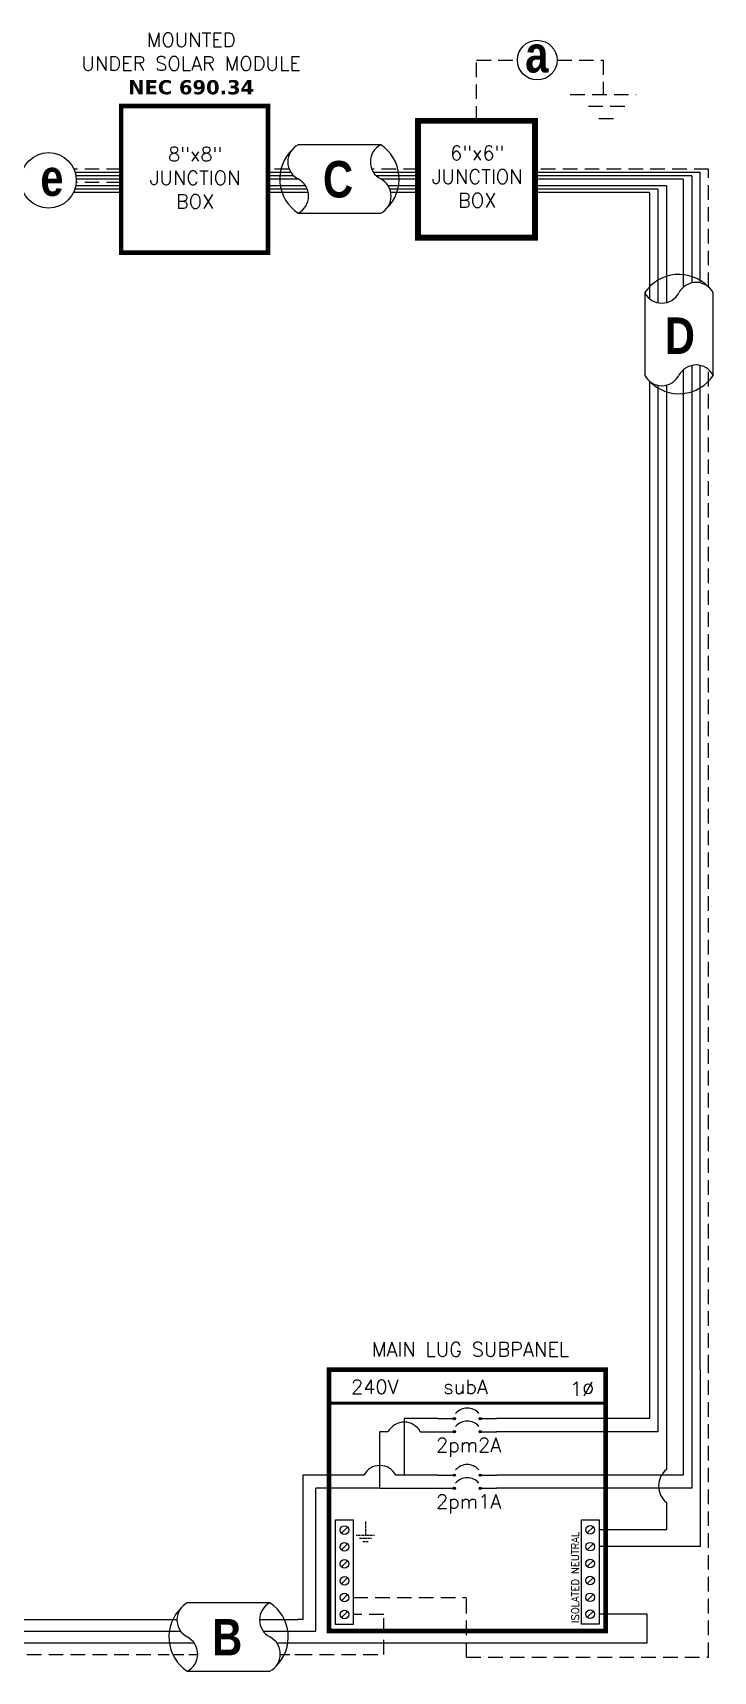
# Model space of a CAD drawing. Header units: feet. Extents: x 11709 to 12508, y 16138 to 16592.
# Drawn here: x 12332.7 to 12507.7, y 16169.9 to 16591.8 of the extents above; entities that cross this region are included whole.
import ezdxf

# ---------------------------------------------------------------- set-up
doc = ezdxf.new("R2010")
doc.units = ezdxf.units.FT
doc.header["$MEASUREMENT"] = 0
doc.linetypes.add('HIDDEN', pattern=[0.375, 0.25, -0.125])
for name, color, linetype in [('ONE LINE BLOCKS', 7, 'Continuous'), ('TABLES', 7, 'Continuous'), ('TEXT', 7, 'Continuous'), ('Z - TITLEBLOCK TXT', 7, 'Continuous')]:
    doc.layers.add(name, color=color, linetype=linetype)
doc.styles.add('ONE LINE TXT', font='techb___.ttf')
doc.styles.get("Standard").update_dxf_attribs({"font": 'simplex.shx'})

# ---------------------------------------------------------------- blocks, each defined once
blk = doc.blocks.new('2microSub')
at = {"layer": 'ONE LINE BLOCKS', "linetype": 'Continuous'}
h = blk.add_hatch(color=1, dxfattribs=at)
h.dxf.hatch_style = 1
edge = h.paths.add_edge_path()
edge.add_arc((40.28, 60.73), 0.291, 0, 360)
h = blk.add_hatch(color=1, dxfattribs=at)
h.dxf.hatch_style = 1
edge = h.paths.add_edge_path()
edge.add_arc((46.96, 60.73), 0.291, 0, 360)
h = blk.add_hatch(color=1, dxfattribs=at)
h.dxf.hatch_style = 1
edge = h.paths.add_edge_path()
edge.add_arc((40.28, 57.35), 0.291, 0, 360)
h = blk.add_hatch(color=1, dxfattribs=at)
h.dxf.hatch_style = 1
edge = h.paths.add_edge_path()
edge.add_arc((46.96, 57.35), 0.291, 0, 360)
h = blk.add_hatch(color=1, dxfattribs=at)
h.dxf.hatch_style = 1
edge = h.paths.add_edge_path()
edge.add_arc((40.28, 46.17), 0.291, 0, 360)
h = blk.add_hatch(color=1, dxfattribs=at)
h.dxf.hatch_style = 1
edge = h.paths.add_edge_path()
edge.add_arc((46.96, 46.17), 0.291, 0, 360)
h = blk.add_hatch(color=1, dxfattribs=at)
h.dxf.hatch_style = 1
edge = h.paths.add_edge_path()
edge.add_arc((40.28, 42.79), 0.291, 0, 360)
h = blk.add_hatch(color=1, dxfattribs=at)
h.dxf.hatch_style = 1
edge = h.paths.add_edge_path()
edge.add_arc((46.96, 42.79), 0.291, 0, 360)
at = {"color": 7, "linetype": 'Continuous'}
for p, q in [((90.5, 73.37), (90.5, 60.73)), ((99.2, 73.37), (99.2, 46.17)), ((36.09, 60.73), (27.43, 60.73)), ((27.43, 60.73), (27.43, 46.17)), ((90.5, 60.73), (51.15, 60.73)), ((17.02, 46.17), (1.34, 46.17)), ((1.34, 46.17), (1.34, 9)), ((36.09, 46.17), (25.26, 46.17)), ((99.2, 46.17), (51.15, 46.17)), ((1.34, 9), (0, 9))]:
    blk.add_line(p, q, dxfattribs=at)
at = {"color": 10, "linetype": 'Continuous'}
for p, q in [((92.67, 73.37), (92.67, 57.35)), ((101.37, 73.37), (101.37, 42.79)), ((21.14, 42.79), (21.14, 57.35)), ((23.31, 57.35), (21.14, 57.35)), ((31.55, 57.35), (36.09, 57.35)), ((92.67, 57.35), (51.15, 57.35)), ((21.14, 42.79), (4.63, 42.79)), ((4.63, 6), (4.63, 42.79)), ((21.14, 42.79), (36.09, 42.79)), ((101.37, 42.79), (51.15, 42.79)), ((0, 6), (4.63, 6))]:
    blk.add_line(p, q, dxfattribs=at)
at = {"color": 253, "linetype": 'Continuous'}
for p, q in [((94.85, 73.37), (94.85, 47.66)), ((103.55, 73.37), (103.55, 27.76)), ((94.85, 39.1), (94.85, 32.11)), ((94.85, 32.11), (77.54, 32.11)), ((103.55, 27.76), (77.54, 27.76)), ((89.88, 10.36), (77.54, 10.36)), ((89.88, 3), (89.88, 10.36)), ((0, 3), (89.88, 3))]:
    blk.add_line(p, q, dxfattribs=at)
at = {"color": 10, "linetype": 'Continuous'}
blk.add_arc((27.43, 55.19), 4.65, 27.6639, 152.3361, dxfattribs=at)
at = {"color": 7, "linetype": 'Continuous'}
blk.add_arc((21.14, 44.01), 4.65, 27.6639, 152.3361, dxfattribs=at)
at = {"color": 253, "linetype": 'Continuous'}
blk.add_arc((98.43, 43.38), 5.58, 129.9215, 230.0785, dxfattribs=at)
at = {"layer": 'ONE LINE BLOCKS', "lineweight": 50}
blk.add_line((8.04, 64.67), (79.2, 64.67), dxfattribs=at)
at = {"layer": 'ONE LINE BLOCKS', "lineweight": 50, "const_width": 1.19}
blk.add_lwpolyline([(8.04, 6.01), (8.04, 73.37), (79.2, 73.37), (79.2, 6.01)], close=True, dxfattribs=at)
at = {"layer": 'TEXT', "color": 92, "linetype": 'HIDDEN', "ltscale": 15}
for p, q in [((105.72, -0.66), (105.72, 73.37)), ((14.31, 14.64), (43.39, 14.64)), ((43.39, -0.66), (43.39, 14.64)), ((22.14, 10.28), (14.31, 10.28)), ((22.14, 0), (22.14, 10.28)), ((0, 0), (22.14, 0)), ((43.39, -0.66), (105.72, -0.66))]:
    blk.add_line(p, q, dxfattribs=at)
at = {"layer": 'TEXT', "color": 92, "linetype": 'HIDDEN', "flags": 128}
for points in [[(17.42, 34.26), (17.42, 30.76)], [(15.08, 30.76), (19.76, 30.76)], [(18.95, 29.89), (15.89, 29.89)], [(18.13, 29.02), (16.7, 29.02)]]:
    blk.add_lwpolyline(points, dxfattribs=at)
at = {"layer": 'Z - TITLEBLOCK TXT', "color": 1, "linetype": 'Continuous'}
for p, q in [((9.77, 7.69), (9.77, 34.63)), ((9.77, 34.63), (14.31, 34.63)), ((14.31, 34.63), (14.31, 7.69)), ((73, 7.76), (73, 34.71)), ((73, 34.71), (77.54, 34.71)), ((77.54, 34.71), (77.54, 7.76)), ((14.31, 7.69), (9.77, 7.69)), ((77.54, 7.76), (73, 7.76))]:
    blk.add_line(p, q, dxfattribs=at)
at = {"layer": 'Z - TITLEBLOCK TXT', "color": 4, "linetype": 'Continuous'}
for p, q in [((12.83, 32.82), (11.25, 31.25)), ((76.06, 32.9), (74.49, 31.32)), ((12.83, 28.47), (11.25, 26.9)), ((76.06, 28.54), (74.49, 26.97)), ((12.83, 24.12), (11.25, 22.55)), ((76.06, 24.19), (74.49, 22.62)), ((12.83, 19.77), (11.25, 18.2)), ((76.06, 19.84), (74.49, 18.27)), ((12.83, 15.42), (11.25, 13.85)), ((76.06, 15.49), (74.49, 13.92)), ((12.83, 11.07), (11.25, 9.5)), ((76.06, 11.14), (74.49, 9.57))]:
    blk.add_line(p, q, dxfattribs=at)
at = {"layer": 'Z - TITLEBLOCK TXT', "color": 1, "linetype": 'Continuous', "flags": 128}
for points in [[(36.09, 60.73), (40.28, 60.73)], [(36.09, 60.73), (40.28, 60.73)], [(46.96, 60.73), (51.15, 60.73)], [(36.09, 57.35), (40.28, 57.35)], [(36.09, 57.35), (40.28, 57.35)], [(46.96, 57.35), (51.15, 57.35)], [(36.09, 46.17), (40.28, 46.17)], [(36.09, 46.17), (40.28, 46.17)], [(36.09, 42.79), (40.28, 42.79)], [(36.09, 42.79), (40.28, 42.79)], [(46.96, 46.17), (51.15, 46.17)], [(46.96, 42.79), (51.15, 42.79)]]:
    blk.add_lwpolyline(points, dxfattribs=at)
at = {"layer": 'Z - TITLEBLOCK TXT', "color": 1, "linetype": 'Continuous'}
for centre in [(40.28, 60.73), (46.96, 60.73), (40.28, 57.35), (46.96, 57.35), (40.28, 46.17), (46.96, 46.17), (40.28, 42.79), (46.96, 42.79)]:
    blk.add_circle(centre, 0.291, dxfattribs=at)
at = {"layer": 'Z - TITLEBLOCK TXT', "color": 4, "linetype": 'Continuous'}
for centre in [(12.04, 32.04), (75.27, 32.11), (12.04, 27.69), (75.27, 27.76), (12.04, 23.34), (75.27, 23.41), (12.04, 18.99), (75.27, 19.06), (12.04, 14.64), (75.27, 14.71), (12.04, 10.28), (75.27, 10.36)]:
    blk.add_circle(centre, 1.11, dxfattribs=at)
at = {"layer": 'Z - TITLEBLOCK TXT', "color": 1, "linetype": 'Continuous'}
for centre in [(43.62, 59.53), (43.62, 56.15), (43.62, 44.97), (43.62, 41.59)]:
    blk.add_arc(centre, 3.93, 40.3392, 139.6608, dxfattribs=at)
at = {"layer": 'TABLES', "color": 1, "linetype": 'Continuous'}
for s, p in [('2pm2A', (35.59, 52.11)), ('2pm1A', (35.59, 37.55))]:
    blk.add_text(s, height=3.658, dxfattribs=at).set_placement(p)
at = {"layer": 'TABLES', "color": 4, "linetype": 'Continuous'}
blk.add_text('ISOLATED NEUTRAL', height=1.8743, rotation=90, dxfattribs=at).set_placement((72.35, 8.12))
at = {"layer": 'TEXT', "color": 1, "attachment_point": 5}
for s, width, gutter_width, insert, char_height in [('MAIN LUG SUBPANEL ', 62.3984, 7.17, (44.47, 78.55), 3.6576), ('240V', 0.1481, 0.75, (19.83, 68.92), 3.658), ('subA', 0.1481, 0.75, (43.21, 68.92), 3.658), ('1∅', 0.1481, 0.75, (73.19, 68.41), 3.658)]:
    blk.add_mtext_dynamic_manual_height_columns(s, width=width, gutter_width=gutter_width, heights=[0], dxfattribs=dict(at, insert=insert, char_height=char_height))
blk = doc.blocks.new('*U14')
at = {"color": 7, "linetype": 'Continuous'}
for p, q in [((-7.14, 13.31), (-28.39, 13.31)), ((-28.39, -4.31), (-7.14, -4.31))]:
    blk.add_line(p, q, dxfattribs=at)
at = {"color": 7}
for p, q in [((-35.53, 9), (-31.05, 9)), ((-9.81, 9), (0, 9))]:
    blk.add_line(p, q, dxfattribs=at)
at = {"color": 10}
for p, q in [((-35.53, 6), (-30.11, 6)), ((-8.87, 6), (0, 6))]:
    blk.add_line(p, q, dxfattribs=at)
at = {"color": 253}
for p, q in [((-35.53, 3), (-26.66, 3)), ((-5.41, 3), (0, 3))]:
    blk.add_line(p, q, dxfattribs=at)
at = {"color": 92, "linetype": 'HIDDEN', "ltscale": 10}
for p, q in [((-4.48, 0), (0, 0)), ((-35.53, 0), (-25.72, 0))]:
    blk.add_line(p, q, dxfattribs=at)
at = {"linetype": 'Continuous'}
for centre, start, end in [((-26.08, 8.91), 117.6639, 242.3361), ((-4.83, 8.91), 117.6639, 242.3361), ((-30.7, 0.09), 297.6639, 62.3361), ((-9.45, 0.09), 297.6639, 62.3361)]:
    blk.add_arc(centre, 4.98, start, end, dxfattribs=at)
at = {"color": 7, "linetype": 'Continuous'}
for centre, start, end in [((-12.99, 4.5), 313.9732, 56.4265), ((-22.54, 4.5), 133.9732, 236.4265)]:
    blk.add_arc(centre, 10.58, start, end, dxfattribs=at)
blk = doc.blocks.new('*U26')
at = {"color": 7}
blk.add_line((-79.14, 9), (0, 9), dxfattribs=at)
at = {"color": 10}
blk.add_line((-79.14, 6), (0, 6), dxfattribs=at)
at = {"color": 253}
blk.add_line((-79.14, 3), (0, 3), dxfattribs=at)
at = {"color": 92, "linetype": 'HIDDEN', "ltscale": 15}
blk.add_line((-79.14, 0), (0, 0), dxfattribs=at)
blk = doc.blocks.new('8x8box')
at = {"lineweight": 50, "const_width": 1.19}
blk.add_lwpolyline([(37.78, 0), (0, 0), (0, 37.78), (37.78, 37.78)], close=True, dxfattribs=at)
at = {"color": 1, "char_height": 3.6576, "attachment_point": 5}
for s, width, insert in [(' \\PMOUNTED \\PUNDER SOLAR MODULE\\P{\\fVerdana|b1|i0|c0|p34;NEC 690.34}', 73.0127, (18.01, 51.7)), ('8"x8"  JUNCTION BOX ', 0.4767, (19.03, 19.26))]:
    blk.add_mtext_dynamic_manual_height_columns(s, width=width, gutter_width=7.17, heights=[0], dxfattribs=dict(at, insert=insert))
blk = doc.blocks.new('6x6box')
at = {"lineweight": 50, "const_width": 1.53}
blk.add_lwpolyline([(30.1, 0), (0, 0), (0, 30.1), (30.1, 30.1)], close=True, dxfattribs=at)
at = {"color": 1, "insert": (15.24, 15.71), "char_height": 3.6576, "width": 0.4767, "attachment_point": 5}
blk.add_mtext('6"x6"  JUNCTION BOX  ', dxfattribs=at)

msp = doc.modelspace()

# ---------------------------------------------------------------- linework, layer by layer
at = {"color": 7, "linetype": 'Continuous'}
for p, q in [((12422.2, 16562.95), (12400.95, 16562.95)), ((12500.03, 16554.09), (12500.03, 16526.25)), ((12491.33, 16550.65), (12491.33, 16523.31)), ((12400.95, 16545.33), (12422.2, 16545.33)), ((12490.1, 16524.83), (12490.1, 16503.58)), ((12507.73, 16503.58), (12507.73, 16524.83)), ((12491.33, 16502.07), (12491.33, 16247.57)), ((12500.03, 16505), (12500.03, 16247.57))]:
    msp.add_line(p, q, dxfattribs=at)
at = {"color": 92, "linetype": 'HIDDEN', "ltscale": 15}
for p, q in [((12355.42, 16556.67), (12343.27, 16556.67)), ((12398.65, 16556.67), (12393.2, 16556.67)), ((12431.77, 16556.67), (12419.9, 16556.67)), ((12506.55, 16556.67), (12461.88, 16556.67)), ((12506.55, 16526.3), (12506.55, 16556.67)), ((12355.42, 16553.23), (12343.86, 16553.23)), ((12506.55, 16247.57), (12506.55, 16505.06))]:
    msp.add_line(p, q, dxfattribs=at)
at = {"color": 253, "linetype": 'Continuous'}
for p, q in [((12355.42, 16555.81), (12343.58, 16555.81)), ((12399.11, 16555.81), (12393.2, 16555.81)), ((12431.77, 16555.81), (12420.35, 16555.81)), ((12504.38, 16555.81), (12461.88, 16555.81)), ((12504.38, 16527.38), (12504.38, 16555.81)), ((12355.42, 16552.37), (12343.74, 16552.37)), ((12402.86, 16552.37), (12393.2, 16552.37)), ((12431.77, 16552.37), (12424.11, 16552.37)), ((12495.68, 16552.37), (12461.88, 16552.37)), ((12495.68, 16552.37), (12495.68, 16522.3)), ((12504.38, 16247.57), (12504.38, 16506.14)), ((12495.68, 16501.06), (12495.68, 16247.57))]:
    msp.add_line(p, q, dxfattribs=at)
at = {"color": 10, "linetype": 'Continuous'}
for p, q in [((12355.42, 16554.95), (12343.78, 16554.95)), ((12399.82, 16554.95), (12393.2, 16554.95)), ((12431.77, 16554.95), (12421.07, 16554.95)), ((12502.2, 16554.95), (12461.88, 16554.95)), ((12502.2, 16554.95), (12502.2, 16527.37)), ((12355.42, 16551.51), (12343.5, 16551.51)), ((12403.29, 16551.51), (12393.2, 16551.51)), ((12431.77, 16551.51), (12424.54, 16551.51)), ((12493.5, 16551.51), (12461.88, 16551.51)), ((12493.5, 16551.51), (12493.5, 16522.26)), ((12502.2, 16506.12), (12502.2, 16247.57)), ((12493.5, 16501.02), (12493.5, 16247.57))]:
    msp.add_line(p, q, dxfattribs=at)
at = {"linetype": 'Continuous'}
for p, q in [((12355.42, 16554.09), (12343.87, 16554.09)), ((12401.04, 16554.09), (12393.2, 16554.09)), ((12431.77, 16554.09), (12422.29, 16554.09)), ((12500.03, 16554.09), (12461.88, 16554.09)), ((12355.42, 16550.65), (12343.15, 16550.65)), ((12403.53, 16550.65), (12393.2, 16550.65)), ((12431.77, 16550.65), (12424.78, 16550.65)), ((12491.33, 16550.65), (12461.88, 16550.65))]:
    msp.add_line(p, q, dxfattribs=at)
at = {"color": 7, "linetype": 'Continuous'}
for centre, radius in [((12462.47, 16584.75), 5.11), ((12336.74, 16553.79), 7.14)]:
    msp.add_circle(centre, radius, dxfattribs=at)
for centre, start, end in [((12406.8, 16554.14), 133.9732, 236.4265), ((12416.35, 16554.14), 313.9732, 56.4265), ((12498.91, 16518.98), 43.9732, 146.4265), ((12498.91, 16509.43), 223.9732, 326.4265)]:
    msp.add_arc(centre, 10.58, start, end, dxfattribs=at)
at = {"linetype": 'Continuous'}
for centre, start, end in [((12403.26, 16558.55), 117.6639, 242.3361), ((12424.51, 16558.55), 117.6639, 242.3361), ((12398.64, 16549.73), 297.6639, 62.3361), ((12419.89, 16549.73), 297.6639, 62.3361), ((12503.32, 16522.52), 27.6639, 152.3361), ((12494.51, 16527.14), 207.6639, 332.3361), ((12503.32, 16501.27), 27.6639, 152.3361), ((12494.51, 16505.89), 207.6639, 332.3361)]:
    msp.add_arc(centre, 4.98, start, end, dxfattribs=at)
at = {"layer": 'TEXT', "color": 92, "linetype": 'HIDDEN', "ltscale": 15}
for p, q in [((12446.82, 16569.12), (12446.82, 16584.75)), ((12446.82, 16584.75), (12457.36, 16584.75)), ((12467.59, 16584.75), (12479.45, 16584.75)), ((12479.45, 16584.75), (12479.45, 16575.92))]:
    msp.add_line(p, q, dxfattribs=at)
at = {"layer": 'TEXT', "color": 92, "linetype": 'HIDDEN', "ltscale": 15, "flags": 128}
for points in [[(12470.97, 16575.92), (12487.93, 16575.92)], [(12484.99, 16572.78), (12473.91, 16572.78)], [(12482.05, 16569.64), (12476.85, 16569.64)]]:
    msp.add_lwpolyline(points, dxfattribs=at)

# ---------------------------------------------------------------- block references
at = {"color": 7}
for name, p in [('8x8box', (12355.42, 16535.18)), ('6x6box', (12431.77, 16539.02)), ('2microSub', (12400.83, 16174.2)), ('*U14', (12400.83, 16174.2)), ('*U26', (12365.3, 16174.2))]:
    msp.add_blockref(name, p, dxfattribs=at)

# ---------------------------------------------------------------- texts
at = {"color": 1, "linetype": 'Continuous', "char_height": 9.3833, "attachment_point": 1, "style": 'ONE LINE TXT'}
for s, insert in [('{\\W1;\\C256;e}', (12334.62, 16559.18)), ('{\\W1;\\C256;C}', (12407.33, 16558.77)), ('{\\W1;\\C256;D}', (12495.27, 16518.48)), ('{\\W1;\\C256;B}', (12378.81, 16183.33))]:
    msp.add_mtext_dynamic_manual_height_columns(s, width=0.1385, gutter_width=2.13, heights=[0], dxfattribs=dict(at, insert=insert))
at = {"layer": 'Z - TITLEBLOCK TXT', "color": 1, "linetype": 'Continuous', "insert": (12459.37, 16590.94), "char_height": 9.3833, "attachment_point": 1, "style": 'ONE LINE TXT'}
msp.add_mtext_dynamic_manual_height_columns('{\\W1;\\C256;a}', width=0.1385, gutter_width=2.13, heights=[0], dxfattribs=at)

doc.saveas('drawing.dxf')
